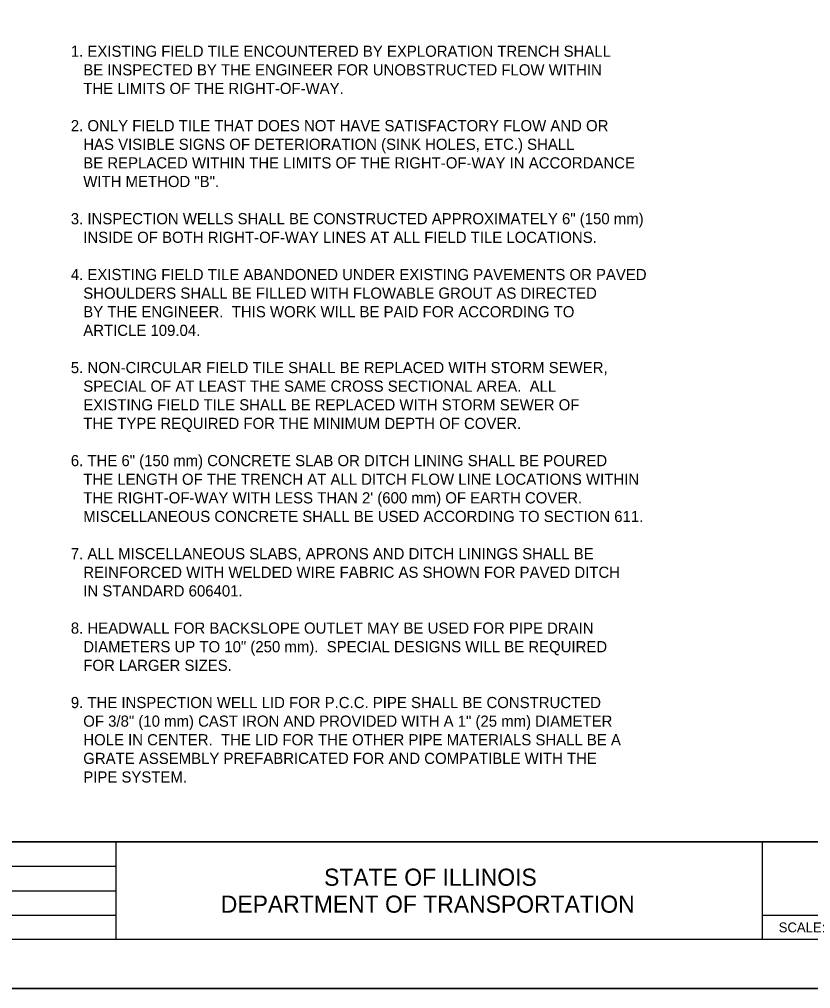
# Model space of a CAD drawing. Extents: x 100768 to 101448, y 100037 to 100477.
# Drawn here: x 101031.9 to 101193.5, y 100036.8 to 100234.7 of the extents above; entities that cross this region are included whole.
import ezdxf

# ---------------------------------------------------------------- set-up
doc = ezdxf.new("R2010")
doc.units = 0
for name, color, linetype in [('Design_PR_Roadway Notes', 7, 'Continuous'), ('Sheets_50 Reference Boundary', 7, 'Continuous'), ('Sheets_General Details', 7, 'Continuous'), ('Sheets_Printer Plotting Border', 7, 'Continuous')]:
    doc.layers.add(name, color=color, linetype=linetype)

msp = doc.modelspace()

# ---------------------------------------------------------------- linework, layer by layer
at = {"layer": 'Sheets_50 Reference Boundary'}
msp.add_lwpolyline([(100808.09, 100466.78), (101438.09, 100466.78), (101438.09, 100066.79), (100808.09, 100066.79)], close=True, dxfattribs=at)
at = {"layer": 'Sheets_General Details'}
for p, q in [((100808.09, 100066.79), (101438.09, 100066.79)), ((101051.57, 100066.79), (101051.57, 100046.79)), ((101183.57, 100066.79), (101183.57, 100046.79)), ((100867.57, 100061.79), (101051.57, 100061.79)), ((100867.57, 100056.79), (101051.57, 100056.79)), ((100867.57, 100051.79), (101051.57, 100051.79)), ((101183.57, 100051.79), (101337.57, 100051.79)), ((101448.09, 100036.79), (100768.09, 100036.79))]:
    msp.add_line(p, q, dxfattribs=at)
msp.add_lwpolyline([(100808.09, 100466.79), (101438.09, 100466.79), (101438.09, 100046.79), (100808.09, 100046.79)], close=True, dxfattribs=at)
at = {"layer": 'Sheets_Printer Plotting Border'}
msp.add_lwpolyline([(100768.09, 100036.79), (101448.09, 100036.79), (101448.09, 100476.79), (100768.09, 100476.79)], close=True, dxfattribs=at)

# ---------------------------------------------------------------- texts
at = {"layer": 'Design_PR_Roadway Notes'}
for s, p in [('1. EXISTING FIELD TILE ENCOUNTERED BY EXPLORATION TRENCH SHALL', (101042.4, 100227.07)), ('   BE INSPECTED BY THE ENGINEER FOR UNOBSTRUCTED FLOW WITHIN', (101042.4, 100223.27)), ('   THE LIMITS OF THE RIGHT-OF-WAY.', (101042.4, 100219.47)), ('2. ONLY FIELD TILE THAT DOES NOT HAVE SATISFACTORY FLOW AND OR', (101042.4, 100211.87)), ('   HAS VISIBLE SIGNS OF DETERIORATION (SINK HOLES, ETC.) SHALL', (101042.4, 100208.07)), ('   BE REPLACED WITHIN THE LIMITS OF THE RIGHT-OF-WAY IN ACCORDANCE', (101042.4, 100204.27)), ('   WITH METHOD "B".', (101042.4, 100200.47)), ('3. INSPECTION WELLS SHALL BE CONSTRUCTED APPROXIMATELY 6" (150 mm)', (101042.4, 100192.87)), ('   INSIDE OF BOTH RIGHT-OF-WAY LINES AT ALL FIELD TILE LOCATIONS.', (101042.4, 100189.07)), ('4. EXISTING FIELD TILE ABANDONED UNDER EXISTING PAVEMENTS OR PAVED', (101042.4, 100181.47)), ('   SHOULDERS SHALL BE FILLED WITH FLOWABLE GROUT AS DIRECTED', (101042.4, 100177.67)), ('   BY THE ENGINEER.  THIS WORK WILL BE PAID FOR ACCORDING TO', (101042.4, 100173.87)), ('   ARTICLE 109.04.', (101042.4, 100170.07)), ('5. NON-CIRCULAR FIELD TILE SHALL BE REPLACED WITH STORM SEWER,', (101042.4, 100162.47)), ('   SPECIAL OF AT LEAST THE SAME CROSS SECTIONAL AREA.  ALL', (101042.4, 100158.67)), ('   EXISTING FIELD TILE SHALL BE REPLACED WITH STORM SEWER OF', (101042.4, 100154.87)), ('   THE TYPE REQUIRED FOR THE MINIMUM DEPTH OF COVER.', (101042.4, 100151.07)), ('6. THE 6" (150 mm) CONCRETE SLAB OR DITCH LINING SHALL BE POURED', (101042.4, 100143.47)), ('   THE LENGTH OF THE TRENCH AT ALL DITCH FLOW LINE LOCATIONS WITHIN', (101042.4, 100139.67)), ("   THE RIGHT-OF-WAY WITH LESS THAN 2' (600 mm) OF EARTH COVER.", (101042.4, 100135.87)), ('   MISCELLANEOUS CONCRETE SHALL BE USED ACCORDING TO SECTION 611.', (101042.4, 100132.07)), ('7. ALL MISCELLANEOUS SLABS, APRONS AND DITCH LININGS SHALL BE', (101042.4, 100124.47)), ('   REINFORCED WITH WELDED WIRE FABRIC AS SHOWN FOR PAVED DITCH', (101042.4, 100120.67)), ('   IN STANDARD 606401.', (101042.4, 100116.87)), ('8. HEADWALL FOR BACKSLOPE OUTLET MAY BE USED FOR PIPE DRAIN', (101042.4, 100109.27)), ('   DIAMETERS UP TO 10" (250 mm).  SPECIAL DESIGNS WILL BE REQUIRED', (101042.4, 100105.47)), ('   FOR LARGER SIZES.', (101042.4, 100101.67)), ('9. THE INSPECTION WELL LID FOR P.C.C. PIPE SHALL BE CONSTRUCTED', (101042.4, 100094.07)), ('   OF 3/8" (10 mm) CAST IRON AND PROVIDED WITH A 1" (25 mm) DIAMETER', (101042.4, 100090.27)), ('   HOLE IN CENTER.  THE LID FOR THE OTHER PIPE MATERIALS SHALL BE A', (101042.4, 100086.47)), ('   GRATE ASSEMBLY PREFABRICATED FOR AND COMPATIBLE WITH THE', (101042.4, 100082.67)), ('   PIPE SYSTEM.', (101042.4, 100078.87))]:
    msp.add_text(s, height=2.28, dxfattribs=at).set_placement(p)
at = {"layer": 'Sheets_General Details'}
for s, height, p in [('STATE OF ILLINOIS', 3.5, (101094.11, 100057.79)), ('DEPARTMENT OF TRANSPORTATION', 3.5, (101073.02, 100052.29)), ('SCALE:          ', 2, (101186.95, 100048.29))]:
    msp.add_text(s, height=height, dxfattribs=at).set_placement(p)

doc.saveas('drawing.dxf')
